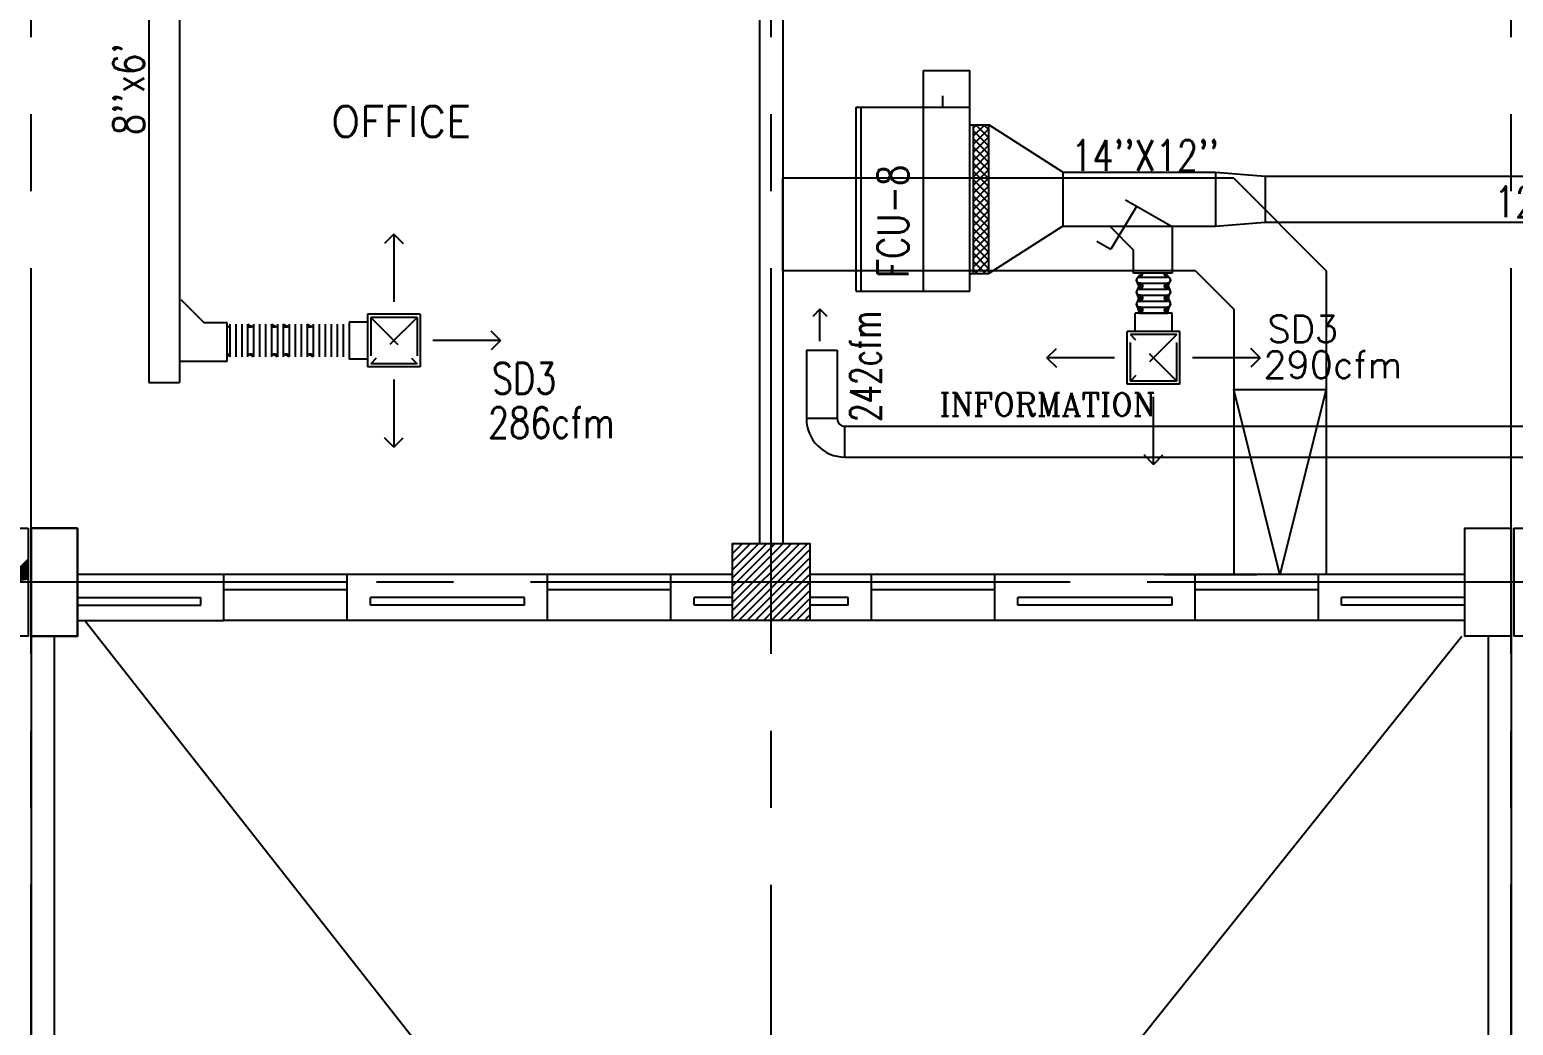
# Model space of a CAD drawing. Extents: x 417866029 to 417866302, y 43498045 to 43498122.
# Drawn here: x 417866053.41 to 417866063.04, y 43498070.1 to 43498076.55 of the extents above; entities that cross this region are included whole.
import ezdxf
from ezdxf.enums import TextEntityAlignment as Align

# ---------------------------------------------------------------- set-up
doc = ezdxf.new("R2010")
doc.units = 0
doc.header["$MEASUREMENT"] = 0
doc.linetypes.add('CENTERX2', pattern=[4, 2.5, -0.5, 0.5, -0.5])
doc.linetypes.add('HIDDEN', pattern=[0.375, 0.25, -0.125])
doc.layers.get('0').update_dxf_attribs({"linetype": 'CONTINUOUS'})
for name, color, linetype in [('AXES', 11, 'CENTERX2'), ('COL', 7, 'CONTINUOUS'), ('COUNTER', 9, 'CONTINUOUS'), ('DUCT', 6, 'CONTINUOUS'), ('FCU', 6, 'CONTINUOUS'), ('HAT', 11, 'CONTINUOUS'), ('INSUL', 9, 'CONTINUOUS'), ('M-AC-FLEX', 7, 'CONTINUOUS'), ('M-EGU.', 2, 'CONTINUOUS'), ('M-TEXT', 2, 'CONTINUOUS'), ('RM-NAME', 9, 'CONTINUOUS'), ('ROOF', 9, 'CONTINUOUS'), ('SHAFT', 9, 'CONTINUOUS'), ('WALL', 9, 'CONTINUOUS'), ('WIN', 9, 'CONTINUOUS')]:
    doc.layers.add(name, color=color, linetype=linetype)
doc.styles.add('ROMANC', font='romanc', dxfattribs={"height": 0.1})
doc.styles.add('ROMANS', font='ROMANS.shx', dxfattribs={"width": 0.6})

# ---------------------------------------------------------------- blocks, each defined once
blk = doc.blocks.new('*X39')
at = {"color": 0}
for p, q in [((-750.2433014437457, 2537.8032310737), (-672.2561432365363, 2615.790389280909)), ((-750.243301443746, 2590.836239662691), (-725.2891518255274, 2615.790389280909)), ((-659.6350886662223, 2515.790389280909), (-750.2433014437461, 2606.398602058433)), ((-719.2231346475452, 2515.790389280909), (-619.2231346475452, 2615.790389280909)), ((-606.6020800772312, 2515.790389280909), (-706.6020800772312, 2615.790389280909)), ((-666.190126058554, 2515.790389280909), (-566.1901260585541, 2615.790389280909)), ((-553.5690714882402, 2515.790389280909), (-653.5690714882402, 2615.790389280909)), ((-613.157117469563, 2515.790389280909), (-513.1571174695631, 2615.790389280909)), ((-500.5360628992491, 2515.790389280909), (-600.5360628992491, 2615.790389280909)), ((-560.124108880572, 2515.790389280909), (-460.124108880572, 2615.790389280909)), ((-447.5030543102581, 2515.790389280909), (-547.503054310258, 2615.790389280909)), ((-507.0911002915809, 2515.790389280909), (-407.0911002915809, 2615.790389280909)), ((-394.470045721267, 2515.790389280909), (-494.470045721267, 2615.790389280909)), ((-454.0580917025898, 2515.790389280909), (-354.0580917025898, 2615.790389280909)), ((-341.4370371322759, 2515.790389280909), (-441.4370371322759, 2615.790389280909)), ((-401.0250831135987, 2515.790389280909), (-301.0250831135988, 2615.790389280909)), ((-288.4040285432848, 2515.790389280909), (-388.4040285432848, 2615.790389280909)), ((-347.9920745246076, 2515.790389280909), (-247.9920745246077, 2615.790389280909)), ((-235.3710199542938, 2515.790389280909), (-335.3710199542938, 2615.790389280909)), ((-294.9590659356166, 2515.790389280909), (-194.9590659356166, 2615.790389280909)), ((-182.3380113653027, 2515.790389280909), (-282.3380113653027, 2615.790389280909)), ((-241.9260573466255, 2515.790389280909), (-141.9260573466256, 2615.790389280909)), ((-129.3050027763116, 2515.790389280909), (-229.3050027763116, 2615.790389280909)), ((-188.8930487576345, 2515.790389280909), (-88.89304875763449, 2615.790389280909)), ((-76.27199418732056, 2515.790389280909), (-176.2719941873206, 2615.790389280909)), ((-135.8600401686434, 2515.790389280909), (-35.86004016864342, 2615.790389280909)), ((-23.23898559832949, 2515.790389280909), (-123.2389855983295, 2615.790389280909)), ((-82.82703157965233, 2515.790389280909), (17.17296842034765, 2615.790389280909)), ((29.79402299066158, 2515.790389280909), (-70.2059770093384, 2615.790389280909)), ((-29.79402299066158, 2515.790389280909), (70.2059770093384, 2615.790389280909)), ((82.82703157965233, 2515.790389280909), (-17.17296842034765, 2615.790389280909)), ((23.23898559832949, 2515.790389280909), (123.2389855983295, 2615.790389280909)), ((135.8600401686434, 2515.790389280909), (35.86004016864342, 2615.790389280909)), ((76.27199418732056, 2515.790389280909), (176.2719941873206, 2615.790389280909)), ((188.8930487576345, 2515.790389280909), (88.89304875763449, 2615.790389280909)), ((129.3050027763116, 2515.790389280909), (214.7566985562537, 2601.242085060851)), ((214.7566985562536, 2542.959748071281), (141.9260573466256, 2615.790389280909)), ((214.7566985562537, 2595.992756660272), (194.9590659356166, 2615.790389280909)), ((-712.6680972552134, 2515.790389280909), (-750.2433014437458, 2553.365593469442)), ((182.3380113653027, 2515.790389280909), (214.7566985562536, 2548.20907647186))]:
    blk.add_line(p, q, dxfattribs=at)
blk = doc.blocks.new('WAP16')
at = {"color": 6}
for p, q in [((-597, 0), (-597, -737)), ((-597, 0), (597, 0)), ((597, 0), (597, -737)), ((-597, -437), (597, -437)), ((-597, -737), (597, -737))]:
    blk.add_line(p, q, dxfattribs=at)
at = {"color": 3}
for p, q in [((-597, -32), (597, -32)), ((597, -437), (835, -437)), ((835, -437), (835, -737)), ((597, -562.0173622146249), (670.3489288687706, -562.0173622146249)), ((-482.5, -737), (-482.5, -862)), ((-482.5, -762), (482.5, -762)), ((482.5, -737), (482.5, -862)), ((597, -737), (835, -737)), ((-482.5, -862), (482.5, -862))]:
    blk.add_line(p, q, dxfattribs=at)
at = {"color": 11}
blk.add_blockref('*X39', (267.7433014512062, -3377.790389284492), dxfattribs=at)
blk = doc.blocks.new('RM1')
at = {"layer": 'RM-NAME', "style": 'ROMANS'}
for tag, p in [('ROOMNAME1', (0, 323.8095238059759)), ('ROOMNAME2', (0, 0))]:
    blk.add_attdef(tag, text='', height=200, dxfattribs=at).set_placement(p, align=Align.MIDDLE)
blk = doc.blocks.new('*X91')
at = {"color": 0}
for p, q in [((215908.5557043089, 139859.2213876958), (216399.0682904249, 140349.7339738117)), ((215908.5557043089, 139912.2543962848), (216346.0352818359, 140349.7339738117)), ((215908.5557043089, 139965.2874048737), (216293.0022732469, 140349.7339738117)), ((215908.5557043089, 140018.3204134627), (216239.9692646579, 140349.7339738117)), ((215908.555704309, 140071.3534220517), (216186.9362560689, 140349.7339738117)), ((215908.555704309, 140124.3864306407), (216133.9032474799, 140349.7339738117)), ((215908.555704309, 140177.4194392297), (216080.8702388909, 140349.7339738117)), ((215908.555704309, 140230.4524478187), (216027.8372303019, 140349.7339738117)), ((215908.555704309, 140283.4854564077), (215974.8042217129, 140349.7339738117)), ((215908.555704309, 140336.5184649967), (215921.7712131239, 140349.7339738117)), ((215952.1012990139, 139849.7339738117), (216408.5557043089, 140306.1883791067)), ((216005.1343076028, 139849.7339738117), (216408.5557043089, 140253.1553705177)), ((216058.1673161918, 139849.7339738117), (216408.5557043089, 140200.1223619287)), ((216111.2003247808, 139849.7339738117), (216408.5557043089, 140147.0893533397)), ((216164.2333333698, 139849.7339738117), (216408.5557043089, 140094.0563447507)), ((216217.2663419588, 139849.7339738117), (216408.5557043089, 140041.0233361618)), ((216270.2993505478, 139849.7339738117), (216408.5557043089, 139987.9903275728)), ((216323.3323591368, 139849.7339738117), (216408.5557043089, 139934.9573189838)), ((216376.3653677258, 139849.7339738117), (216408.5557043089, 139881.9243103948))]:
    blk.add_line(p, q, dxfattribs=at)
blk = doc.blocks.new('COL50')
at = {"layer": 'COL'}
blk.add_lwpolyline([(-249.9999999999709, 250), (-249.9999999999418, -250), (250, -250), (249.9999999999709, 250)], close=True, dxfattribs=at)
blk = doc.blocks.new('C11')
at = {"layer": 'HAT'}
h = blk.add_hatch(dxfattribs=at)
h.set_pattern_fill('ANSI31', color=256, scale=300, style=0)
h.set_pattern_definition([(45, (-248556.1822811713, -75061.0053373936), (-26.51650429449553, 26.51650429449553), [])])
h.paths.add_polyline_path([(300.0000000000291, 700), (-2.91038304567337e-11, 700), (0, 349.9999999998981), (300.0000000000291, 349.9999999998981)])
h.paths.add_polyline_path([(300, 349.9999999998981), (-2.91038304567337e-11, 349.9999999998981), (-2.91038304567337e-11, 0), (300.0000000000291, 0)])
at = {"layer": 'COL'}
blk.add_lwpolyline([(300.0000000000291, 700), (299.9999999999709, 0), (0, 0), (0, 700)], close=True, dxfattribs=at)
blk = doc.blocks.new('C11D')
at = {"layer": 'COL', "linetype": 'ByBlock'}
for p in [(-320.0000000003783, 0), (0, 0)]:
    blk.add_blockref('C11', p, dxfattribs=at)

msp = doc.modelspace()

# ---------------------------------------------------------------- linework, layer by layer
at = {"layer": 'AXES'}
for p, q in [((417866058.2234642, 43498044.50641705), (417866058.2234642, 43498121.77705345)), ((417866053.4234642, 43498044.50641705), (417866053.4234642, 43498121.42705345)), ((417866063.0234642, 43498044.50641705), (417866063.0234642, 43498121.42705345)), ((417866103.1626107, 43498072.97071069), (417866053.1534642, 43498072.97071069))]:
    msp.add_line(p, q, dxfattribs=at)
at = {"layer": 'COUNTER', "linetype": 'ByBlock'}
for p, q in [((417866058.2984642, 43498074.99071069), (417866058.2984642, 43498075.59071069)), ((417866061.2234642, 43498075.59071069), (417866058.2984642, 43498075.59071069)), ((417866061.2234642, 43498075.59071069), (417866061.8234642, 43498074.99071069)), ((417866060.9749361, 43498074.99071069), (417866058.2984642, 43498074.99071069)), ((417866060.9749361, 43498074.99071069), (417866061.2234642, 43498074.74218255)), ((417866061.8234642, 43498074.99071069), (417866061.8234642, 43498073.02071069)), ((417866061.2234642, 43498074.74218255), (417866061.2234642, 43498073.02071069)), ((417866061.2234642, 43498074.22071069), (417866061.8234642, 43498074.22071069)), ((417866061.5234642, 43498073.02071069), (417866061.2234642, 43498074.22071069)), ((417866061.8234642, 43498074.22071069), (417866061.5234642, 43498073.02071069)), ((417866060.7734642, 43498073.02071069), (417866061.3734642, 43498073.02071069))]:
    msp.add_line(p, q, dxfattribs=at)
at = {"layer": 'DUCT', "linetype": 'ByBlock'}
for p, q in [((417866054.1858247, 43498077.26168884), (417866054.1858247, 43498074.26489742)), ((417866054.3858247, 43498077.26168884), (417866054.3858247, 43498074.26489742)), ((417866060.1151984, 43498075.63038277), (417866059.636124, 43498075.93788277)), ((417866060.1151984, 43498075.63038277), (417866061.106497, 43498075.63038277)), ((417866060.1151984, 43498075.63038277), (417866060.1151984, 43498075.28038277)), ((417866061.106497, 43498075.63038277), (417866061.106497, 43498075.28038277)), ((417866061.106497, 43498075.63038277), (417866061.4272273, 43498075.60538277)), ((417866061.4272273, 43498075.60538277), (417866065.7229093, 43498075.60538277)), ((417866061.4272273, 43498075.60538277), (417866061.4272273, 43498075.30538277)), ((417866060.1151984, 43498075.28038277), (417866059.636124, 43498074.97288277)), ((417866060.1151984, 43498075.28038277), (417866061.106497, 43498075.28038277)), ((417866061.106497, 43498075.28038277), (417866061.4272273, 43498075.30538277)), ((417866061.4272273, 43498075.30538277), (417866065.7229093, 43498075.30538277)), ((417866054.1858247, 43498074.26489742), (417866054.3858247, 43498074.26489742)), ((417866058.7016981, 43498073.98171206), (417866071.0854153, 43498073.98171206)), ((417866058.7016981, 43498073.78171206), (417866071.0854153, 43498073.78171206))]:
    msp.add_line(p, q, dxfattribs=at)
at = {"layer": 'DUCT'}
for p, q in [((417866060.8235142, 43498075.27502499), (417866060.5223696, 43498075.44889089)), ((417866060.593665, 43498075.4077285), (417866060.4264223, 43498075.13069556)), ((417866060.4235142, 43498075.27502499), (417866060.5735142, 43498075.12502499)), ((417866060.8235142, 43498075.27502499), (417866060.8235142, 43498074.97502498)), ((417866060.5735142, 43498074.97502498), (417866060.5735142, 43498075.12502499)), ((417866060.8235142, 43498074.97502498), (417866060.5735142, 43498074.97502498)), ((417866054.3943886, 43498074.80361877), (417866054.5443887, 43498074.65361877)), ((417866054.6943886, 43498074.65361877), (417866054.5443887, 43498074.65361877)), ((417866054.6943886, 43498074.40361877), (417866054.6943886, 43498074.65361877)), ((417866054.3943886, 43498074.40361877), (417866054.6943886, 43498074.40361877))]:
    msp.add_line(p, q, dxfattribs=at)
at = {"layer": 'DUCT', "linetype": 'HIDDEN'}
msp.add_line((417866060.3362581, 43498075.18275188), (417866060.4264223, 43498075.13069556), dxfattribs=at)
at = {"layer": 'DUCT', "linetype": 'Continuous'}
for p, q in [((417866058.4516981, 43498074.47608884), (417866058.4516981, 43498074.03171206)), ((417866058.4516981, 43498074.47608884), (417866058.6516981, 43498074.47608884)), ((417866058.6516981, 43498074.47608884), (417866058.6516981, 43498074.03171206)), ((417866058.6516981, 43498074.03171206), (417866058.4516981, 43498074.03171206)), ((417866058.7016981, 43498073.78171206), (417866058.7016981, 43498073.98171206))]:
    msp.add_line(p, q, dxfattribs=at)
for radius in [0.25, 0.05]:
    msp.add_arc((417866058.7016981, 43498074.03171206), radius, 180, 270, dxfattribs=at)
at = {"layer": 'INSUL'}
for p, q in [((417866053.7234642, 43498072.87071069), (417866054.5234642, 43498072.87071069)), ((417866053.7234642, 43498072.82071069), (417866054.5234642, 43498072.82071069)), ((417866054.5234642, 43498072.82071069), (417866054.5234642, 43498072.87071069)), ((417866055.6234642, 43498072.82071069), (417866055.6234642, 43498072.87071069)), ((417866056.6234642, 43498072.87071069), (417866055.6234642, 43498072.87071069)), ((417866056.6234642, 43498072.82071069), (417866055.6234642, 43498072.82071069)), ((417866056.6234642, 43498072.82071069), (417866056.6234642, 43498072.87071069)), ((417866057.7234642, 43498072.82071069), (417866057.7234642, 43498072.87071069)), ((417866057.9734642, 43498072.87071069), (417866057.7234642, 43498072.87071069)), ((417866057.9734642, 43498072.82071069), (417866057.7234642, 43498072.82071069)), ((417866058.7234642, 43498072.87071069), (417866058.4734642, 43498072.87071069)), ((417866058.7234642, 43498072.82071069), (417866058.4734642, 43498072.82071069)), ((417866058.7234642, 43498072.82071069), (417866058.7234642, 43498072.87071069)), ((417866060.8234642, 43498072.87071069), (417866059.8234642, 43498072.87071069)), ((417866059.8234642, 43498072.82071069), (417866059.8234642, 43498072.87071069)), ((417866060.8234642, 43498072.82071069), (417866059.8234642, 43498072.82071069)), ((417866060.8234642, 43498072.82071069), (417866060.8234642, 43498072.87071069)), ((417866062.7234642, 43498072.87071069), (417866061.9234642, 43498072.87071069)), ((417866061.9234642, 43498072.82071069), (417866061.9234642, 43498072.87071069)), ((417866062.7234642, 43498072.82071069), (417866061.9234642, 43498072.82071069))]:
    msp.add_line(p, q, dxfattribs=at)
at = {"layer": 'M-AC-FLEX', "color": 11}
for p, q in [((417866060.6130173, 43498074.95011028), (417866060.7940112, 43498074.95011028)), ((417866060.6130173, 43498074.91111024), (417866060.7940112, 43498074.91111024)), ((417866060.6130173, 43498074.87211021), (417866060.7940112, 43498074.87211021)), ((417866060.6130173, 43498074.83311024), (417866060.7940112, 43498074.83311024)), ((417866060.6130173, 43498074.7941102), (417866060.7940112, 43498074.7941102)), ((417866060.6130173, 43498074.75511023), (417866060.7940112, 43498074.75511023)), ((417866060.6130173, 43498074.71611019), (417866060.7940112, 43498074.71611019)), ((417866054.711083, 43498074.64320764), (417866054.711083, 43498074.43221374)), ((417866054.750083, 43498074.64320764), (417866054.750083, 43498074.43221374)), ((417866054.789083, 43498074.64320764), (417866054.789083, 43498074.43221374)), ((417866054.8273992, 43498074.64320764), (417866054.8273992, 43498074.43221374)), ((417866054.8273992, 43498074.64320764), (417866054.8273992, 43498074.43221374)), ((417866054.8663992, 43498074.64320764), (417866054.8663992, 43498074.43221374)), ((417866054.8663992, 43498074.64320764), (417866054.8663992, 43498074.43221374)), ((417866054.9047154, 43498074.64320764), (417866054.9047154, 43498074.43221374)), ((417866054.9047154, 43498074.64320764), (417866054.9047154, 43498074.43221374)), ((417866054.9437153, 43498074.64320764), (417866054.9437153, 43498074.43221374)), ((417866054.9437154, 43498074.64320764), (417866054.9437154, 43498074.43221374)), ((417866054.9820316, 43498074.64320764), (417866054.9820316, 43498074.43221374)), ((417866054.9820316, 43498074.64320764), (417866054.9820316, 43498074.43221374)), ((417866055.0210316, 43498074.64320764), (417866055.0210316, 43498074.43221374)), ((417866055.0210316, 43498074.64320764), (417866055.0210316, 43498074.43221374)), ((417866055.0586606, 43498074.64320764), (417866055.0586606, 43498074.43221374)), ((417866055.0586606, 43498074.64320764), (417866055.0586606, 43498074.43221374)), ((417866055.0976605, 43498074.64320764), (417866055.0976605, 43498074.43221374)), ((417866055.0976605, 43498074.64320764), (417866055.0976605, 43498074.43221374)), ((417866055.1359767, 43498074.64320764), (417866055.1359767, 43498074.43221374)), ((417866055.1359768, 43498074.64320764), (417866055.1359768, 43498074.43221374)), ((417866055.1749767, 43498074.64320764), (417866055.1749767, 43498074.43221374)), ((417866055.1749768, 43498074.64320764), (417866055.1749768, 43498074.43221374)), ((417866055.213293, 43498074.64320764), (417866055.213293, 43498074.43221374)), ((417866055.213293, 43498074.64320764), (417866055.213293, 43498074.43221374)), ((417866055.2522929, 43498074.64320764), (417866055.2522929, 43498074.43221374)), ((417866055.2522929, 43498074.64320764), (417866055.2522929, 43498074.43221374)), ((417866055.2906091, 43498074.64320764), (417866055.2906091, 43498074.43221374)), ((417866055.3296092, 43498074.64320764), (417866055.3296092, 43498074.43221374)), ((417866055.3686091, 43498074.64320764), (417866055.3686091, 43498074.43221374)), ((417866055.4076092, 43498074.64320764), (417866055.4076092, 43498074.43221374)), ((417866055.4466092, 43498074.64320764), (417866055.4466092, 43498074.43221374)), ((417866055.4856092, 43498074.64320764), (417866055.4856092, 43498074.43221374))]:
    msp.add_line(p, q, dxfattribs=at)
at = {"layer": 'M-AC-FLEX'}
for points in [[(417866060.6317505, 43498074.97502498, -0.4992442914978677), (417866060.6130173, 43498074.95011028, 0.9999999999999997), (417866060.6130173, 43498074.9111103, -0.0006182092030021329), (417866060.6130655, 43498074.91111024)], [(417866060.6130173, 43498074.87211021, 1), (417866060.6130173, 43498074.91111024, -0.9999999999999997), (417866060.6130173, 43498074.95011022, 0.0006182092030021329), (417866060.6130655, 43498074.95011028, 0.0006182092030021329)], [(417866060.775278, 43498074.97502498, 0.4992442914978677), (417866060.7940112, 43498074.95011028, -0.9999999999999997), (417866060.7940112, 43498074.9111103)], [(417866060.7940112, 43498074.87211021, -1), (417866060.7940112, 43498074.91111024, 0.9999999999999997), (417866060.7940112, 43498074.95011022)], [(417866060.6130173, 43498074.91111024, -1), (417866060.6130173, 43498074.87211021, 0.9999999999999997), (417866060.6130173, 43498074.83311024)], [(417866060.6130173, 43498074.7941102, 1), (417866060.6130173, 43498074.83311024, -0.9999999999999997), (417866060.6130173, 43498074.87211021)], [(417866060.7940112, 43498074.91111024, 1), (417866060.7940112, 43498074.87211021, -0.9999999999999997), (417866060.7940112, 43498074.83311024)], [(417866060.7940112, 43498074.7941102, -1), (417866060.7940112, 43498074.83311024, 0.9999999999999997), (417866060.7940112, 43498074.87211021)], [(417866060.6130173, 43498074.83311024, -1), (417866060.6130173, 43498074.7941102, 0.9999999999999997), (417866060.6130173, 43498074.75511023)], [(417866060.6130173, 43498074.71611019, 1), (417866060.6130173, 43498074.75511023, -0.9999999999999997), (417866060.6130173, 43498074.7941102)], [(417866060.6130173, 43498074.75511023, -1), (417866060.6130172, 43498074.71611019, 7.64162607686492e-07)], [(417866060.7940112, 43498074.83311024, 1), (417866060.7940112, 43498074.7941102, -0.9999999999999997), (417866060.7940112, 43498074.75511023)], [(417866060.7940112, 43498074.71611019, -1), (417866060.7940112, 43498074.75511023, 0.9999999999999997), (417866060.7940112, 43498074.7941102)], [(417866060.7940112, 43498074.75511023, 1), (417866060.7940112, 43498074.71611019)], [(417866054.6943886, 43498074.62391052, 0.3725305878546352), (417866054.711083, 43498074.64320764, -0.9999999999999997), (417866054.750083, 43498074.64320764, 0.9999999999999997), (417866054.789083, 43498074.64320764, -1.01800509972273), (417866054.8273992, 43498074.64320764)], [(417866054.9437154, 43498074.64320764, -1), (417866054.9047154, 43498074.64320764, 1.01800509972273), (417866054.8663992, 43498074.64320764)], [(417866054.9047154, 43498074.64320764, 1), (417866054.9437153, 43498074.64320764, -1.01800509972273), (417866054.9820316, 43498074.64320764)], [(417866055.0203444, 43498074.64320764, -1.017916123276695), (417866055.0586606, 43498074.64320764)], [(417866055.0593477, 43498074.64320764, 1.017916123276695), (417866055.0210316, 43498074.64320764)], [(417866055.1749768, 43498074.64320764, -1), (417866055.1359768, 43498074.64320764, 1.01800509972273), (417866055.0976605, 43498074.64320764)], [(417866055.1359767, 43498074.64320764, 1), (417866055.1749767, 43498074.64320764, -1.01800509972273), (417866055.213293, 43498074.64320764)], [(417866055.4076092, 43498074.64320764, -0.9999999999999997), (417866055.3686091, 43498074.64320764, 0.9999999999999997), (417866055.3296092, 43498074.64320764, -0.9999999999999997), (417866055.2906091, 43498074.64320764, 1.01800509972273), (417866055.2522929, 43498074.64320764)], [(417866055.3686091, 43498074.64320764, 1), (417866055.4076092, 43498074.64320764, -0.9999999999999997), (417866055.4466091, 43498074.64320764)], [(417866055.4856092, 43498074.64320764, -1), (417866055.4466092, 43498074.64320764, 0.9999999999999997), (417866055.4076092, 43498074.64320764)], [(417866055.4076092, 43498074.64320764, -1), (417866055.4466092, 43498074.64320764)], [(417866055.4466091, 43498074.64320764, 1), (417866055.4076092, 43498074.64320764)], [(417866054.6943886, 43498074.45151086, -0.3725305878546352), (417866054.711083, 43498074.43221374, 0.9999999999999997), (417866054.750083, 43498074.43221374, -1), (417866054.789083, 43498074.43221374, 1.018005099723095), (417866054.8273992, 43498074.43221374)], [(417866054.711083, 43498074.43221374, 0.3725305878546352), (417866054.6943886, 43498074.45151086, 0.3725305878546352)], [(417866054.9437154, 43498074.43221374, 1), (417866054.9047154, 43498074.43221374, -1.018005099723095), (417866054.8663992, 43498074.43221374)], [(417866054.9047154, 43498074.43221374, -1), (417866054.9437153, 43498074.43221374, 1.018005099723095), (417866054.9820316, 43498074.43221374)], [(417866055.0203444, 43498074.43152663, 1.00000155094459), (417866055.0586606, 43498074.43221374)], [(417866055.0593477, 43498074.43152663, -1.00000155094459), (417866055.0210316, 43498074.43221374)], [(417866055.1749768, 43498074.43221374, 1), (417866055.1359768, 43498074.43221374, -1.018005099723095), (417866055.0976605, 43498074.43221374)], [(417866055.1359767, 43498074.43221374, -1), (417866055.1749767, 43498074.43221374, 1.018005099723095), (417866055.213293, 43498074.43221374)], [(417866055.4076092, 43498074.43221374, 0.9999999999999997), (417866055.3686091, 43498074.43221374, -0.9999999999999997), (417866055.3296092, 43498074.43221374, 1), (417866055.2906091, 43498074.43221374, -1.018005099723095), (417866055.2522929, 43498074.43221374)], [(417866055.3686091, 43498074.43221374, -1), (417866055.4076092, 43498074.43221374, 0.9999999999999997), (417866055.4466091, 43498074.43221374)], [(417866055.4856092, 43498074.43221374, 1), (417866055.4466092, 43498074.43221374, -0.9999999999999997), (417866055.4076092, 43498074.43221374)], [(417866055.4466091, 43498074.43216553, -1.000000764127005), (417866055.4076092, 43498074.43221374)], [(417866055.4076093, 43498074.43216553, 1.000000764127005), (417866055.4466092, 43498074.43221374)]]:
    msp.add_lwpolyline(points, format="xyb", dxfattribs=at)
for centre, radius, start, end in [((417866054.8468992, 43498074.64320762), 0.01949999999998908, 180, 331.5686375367698), ((417866054.8468992, 43498074.64320762), 0.01949999999998908, 208.4313624632302, 7.016477563892661e-15), ((417866055.0015316, 43498074.64320762), 0.01949999999998908, 180, 331.5686375367698), ((417866055.0015316, 43498074.64320762), 0.01949999999998908, 208.4313624632302, 7.016477563892661e-15), ((417866055.0781605, 43498074.64320762), 0.01949999999998908, 180, 331.5686375367698), ((417866055.0781605, 43498074.64320762), 0.01949999999998908, 208.4313624632302, 7.016477563892661e-15), ((417866055.232793, 43498074.64320762), 0.01949999999998908, 180, 331.5686375367698), ((417866055.232793, 43498074.64320762), 0.01949999999998908, 208.4313624632302, 7.016477563892661e-15), ((417866054.8468992, 43498074.43221974), 0.0195000009375944, 28.43136934476471, 180.0177687376153), ((417866054.8468992, 43498074.43221974), 0.0195000009375944, 28.43136934476471, 180.0177687376153), ((417866054.8468992, 43498074.43221974), 0.0195000009375944, 359.9822312623847, 151.5686306552353), ((417866054.8468992, 43498074.43221974), 0.0195000009375944, 359.9822312623847, 151.5686306552353), ((417866055.0015316, 43498074.43221974), 0.0195000009375944, 28.43136934476471, 180.0177687376153), ((417866055.0015316, 43498074.43221974), 0.0195000009375944, 28.43136934476471, 180.0177687376153), ((417866055.0015316, 43498074.43221974), 0.0195000009375944, 359.9822312623847, 151.5686306552353), ((417866055.0015316, 43498074.43221974), 0.0195000009375944, 359.9822312623847, 151.5686306552353), ((417866055.0781605, 43498074.43221974), 0.0195000009375944, 28.43136934476471, 180.0177687376153), ((417866055.0781605, 43498074.43221974), 0.0195000009375944, 28.43136934476471, 180.0177687376153), ((417866055.0781605, 43498074.43221974), 0.0195000009375944, 359.9822312623847, 151.5686306552353), ((417866055.0781605, 43498074.43221974), 0.0195000009375944, 359.9822312623847, 151.5686306552353), ((417866055.232793, 43498074.43221974), 0.0195000009375944, 28.43136934476471, 180.0177687376153), ((417866055.232793, 43498074.43221974), 0.0195000009375944, 28.43136934476471, 180.0177687376153), ((417866055.232793, 43498074.43221974), 0.0195000009375944, 359.9822312623847, 151.5686306552353), ((417866055.232793, 43498074.43221974), 0.0195000009375944, 359.9822312623847, 151.5686306552353)]:
    msp.add_arc(centre, radius, start, end, dxfattribs=at)
at = {"layer": 'M-EGU.'}
for p, q in [((417866055.7760141, 43498075.22890951), (417866055.7149191, 43498075.1678156)), ((417866055.7760141, 43498075.22890951), (417866055.7760141, 43498074.7901026)), ((417866055.7760141, 43498075.22890951), (417866055.8371092, 43498075.1678156)), ((417866055.4856092, 43498074.65771049), (417866055.4856092, 43498074.41771089)), ((417866055.6056113, 43498074.65771049), (417866055.4856092, 43498074.65771049)), ((417866055.946417, 43498074.7081104), (417866055.6056113, 43498074.7081104)), ((417866055.6056113, 43498074.7081104), (417866055.6056113, 43498074.36731098)), ((417866055.946417, 43498074.7081104), (417866055.946417, 43498074.36731098)), ((417866058.5395699, 43498074.74162509), (417866058.4924299, 43498074.69448511)), ((417866058.5867098, 43498074.69448511), (417866058.5395699, 43498074.74162509)), ((417866058.5395699, 43498074.53417125), (417866058.5395699, 43498074.74162509)), ((417866060.823514, 43498074.71611019), (417866060.5835145, 43498074.71611019)), ((417866060.5835145, 43498074.5961104), (417866060.5835145, 43498074.71611019)), ((417866060.823514, 43498074.5961104), (417866060.823514, 43498074.71611019)), ((417866056.4672258, 43498074.53771069), (417866056.4061308, 43498074.59880461)), ((417866060.5331145, 43498074.25531098), (417866060.5331145, 43498074.5961104)), ((417866060.8739139, 43498074.5961104), (417866060.5331145, 43498074.5961104)), ((417866060.8739139, 43498074.25531098), (417866060.8739139, 43498074.5961104)), ((417866056.4672258, 43498074.53771069), (417866056.0284107, 43498074.53771069)), ((417866056.4672258, 43498074.53771069), (417866056.4061308, 43498074.47661677)), ((417866060.0123154, 43498074.42571069), (417866060.0734093, 43498074.4868046)), ((417866061.394713, 43498074.42571069), (417866061.3336191, 43498074.4868046)), ((417866055.6056113, 43498074.41771089), (417866055.4856092, 43498074.41771089)), ((417866055.946417, 43498074.36731098), (417866055.6056113, 43498074.36731098)), ((417866060.4511223, 43498074.42571069), (417866060.0123154, 43498074.42571069)), ((417866060.0123154, 43498074.42571069), (417866060.0734093, 43498074.36461677)), ((417866061.394713, 43498074.42571069), (417866060.9559062, 43498074.42571069)), ((417866061.394713, 43498074.42571069), (417866061.3336191, 43498074.36461677)), ((417866055.7760141, 43498074.28531878), (417866055.7760141, 43498073.84651186)), ((417866060.8739139, 43498074.25531098), (417866060.5331145, 43498074.25531098)), ((417866060.7035142, 43498073.73451186), (417866060.7035142, 43498074.17331877)), ((417866055.7760141, 43498073.84651186), (417866055.7149191, 43498073.90760578)), ((417866055.7760141, 43498073.84651186), (417866055.8371092, 43498073.90760578)), ((417866060.7035142, 43498073.73451186), (417866060.6424203, 43498073.79560578)), ((417866060.7035142, 43498073.73451186), (417866060.7646081, 43498073.79560578))]:
    msp.add_line(p, q, dxfattribs=at)
at = {"layer": 'M-EGU.', "linetype": 'HIDDEN'}
for p, q in [((417866055.9264167, 43498074.68811043), (417866055.6256116, 43498074.38731094)), ((417866055.6256116, 43498074.68811043), (417866055.9264167, 43498074.38731094)), ((417866055.9264167, 43498074.68811043), (417866055.6256116, 43498074.68811043)), ((417866055.6256116, 43498074.68811043), (417866055.6256116, 43498074.38731094)), ((417866055.9264167, 43498074.68811043), (417866055.9264167, 43498074.38731094)), ((417866060.853914, 43498074.27531094), (417866060.5531145, 43498074.57611043)), ((417866060.853914, 43498074.57611043), (417866060.5531145, 43498074.27531094)), ((417866060.5531145, 43498074.27531094), (417866060.5531145, 43498074.57611043)), ((417866060.853914, 43498074.57611043), (417866060.5531145, 43498074.57611043)), ((417866060.853914, 43498074.27531094), (417866060.853914, 43498074.57611043)), ((417866055.9264167, 43498074.38731094), (417866055.6256116, 43498074.38731094)), ((417866060.853914, 43498074.27531094), (417866060.5531145, 43498074.27531094))]:
    msp.add_line(p, q, dxfattribs=at)
at = {"layer": 'ROOF'}
for p, q in [((417866053.4234642, 43498072.72071069), (417866053.4234642, 43498061.07071069)), ((417866063.0234642, 43498072.72071069), (417866063.0234642, 43498061.02071069)), ((417866053.5734642, 43498061.17071069), (417866053.5734642, 43498072.62071069)), ((417866062.8734642, 43498072.62071069), (417866062.8734642, 43498061.02071069))]:
    msp.add_line(p, q, dxfattribs=at)
at = {"layer": 'SHAFT'}
for p, q in [((417866062.8534642, 43498061.17071069), (417866053.771393, 43498072.71951728)), ((417866053.5534642, 43498061.17071069), (417866062.7034642, 43498072.62071069))]:
    msp.add_line(p, q, dxfattribs=at)
at = {"layer": 'WALL'}
for p, q in [((417866058.1484642, 43498078.67071069), (417866058.1484642, 43498073.22071069)), ((417866058.2984642, 43498078.67071069), (417866058.2984642, 43498073.22071069)), ((417866054.6734642, 43498073.02071069), (417866053.7234642, 43498073.02071069)), ((417866054.6734642, 43498072.72071069), (417866054.6734642, 43498073.02071069)), ((417866055.4734642, 43498072.72071069), (417866055.4734642, 43498073.02071069)), ((417866056.7734642, 43498073.02071069), (417866055.4734642, 43498073.02071069)), ((417866056.7734642, 43498072.72071069), (417866056.7734642, 43498073.02071069)), ((417866057.5734642, 43498072.72071069), (417866057.5734642, 43498073.02071069)), ((417866057.9734642, 43498073.02071069), (417866057.5734642, 43498073.02071069)), ((417866058.8734642, 43498073.02071069), (417866058.4734642, 43498073.02071069)), ((417866058.8734642, 43498072.72071069), (417866058.8734642, 43498073.02071069)), ((417866060.9734642, 43498073.02071069), (417866059.6734642, 43498073.02071069)), ((417866059.6734642, 43498072.72071069), (417866059.6734642, 43498073.02071069)), ((417866060.9734642, 43498072.72071069), (417866060.9734642, 43498073.02071069)), ((417866062.7234642, 43498073.02071069), (417866061.7734642, 43498073.02071069)), ((417866061.7734642, 43498072.72071069), (417866061.7734642, 43498073.02071069)), ((417866054.6734642, 43498072.71951728), (417866053.7234642, 43498072.71951728)), ((417866056.7734642, 43498072.72071069), (417866055.4734642, 43498072.72071069)), ((417866057.9734642, 43498072.72071069), (417866057.5734642, 43498072.72071069)), ((417866058.8734642, 43498072.72071069), (417866058.4734642, 43498072.72071069)), ((417866060.9734642, 43498072.72071069), (417866059.6734642, 43498072.72071069)), ((417866062.7234642, 43498072.72071069), (417866061.7734642, 43498072.72071069))]:
    msp.add_line(p, q, dxfattribs=at)
at = {"layer": 'WALL', "linetype": 'ByBlock', "ltscale": 0.3}
for points in [[(417866053.7234642, 43498073.3207107), (417866053.4234642, 43498073.3207107), (417866053.4234642, 43498072.62071069), (417866053.7234642, 43498072.62071069)], [(417866062.7234642, 43498073.3207107), (417866063.0234642, 43498073.3207107), (417866063.0234642, 43498072.62071069), (417866062.7234642, 43498072.62071069)], [(417866057.9734642, 43498073.22071069), (417866058.4734642, 43498073.22071069), (417866058.4734642, 43498072.72071069), (417866057.9734642, 43498072.72071069)]]:
    msp.add_lwpolyline(points, close=True, dxfattribs=at)
at = {"layer": 'WIN'}
for p, q in [((417866055.4734642, 43498073.02071069), (417866054.6734642, 43498073.02071069)), ((417866057.5734642, 43498073.02071069), (417866056.7734642, 43498073.02071069)), ((417866059.6734642, 43498073.02071069), (417866058.8734642, 43498073.02071069)), ((417866061.7734642, 43498073.02071069), (417866060.9734642, 43498073.02071069)), ((417866055.4734642, 43498072.97071069), (417866054.6734642, 43498072.97071069)), ((417866055.4734642, 43498072.92071069), (417866054.6734642, 43498072.92071069)), ((417866057.5734642, 43498072.97071069), (417866056.7734642, 43498072.97071069)), ((417866057.5734642, 43498072.92071069), (417866056.7734642, 43498072.92071069)), ((417866059.6734642, 43498072.97071069), (417866058.8734642, 43498072.97071069)), ((417866059.6734642, 43498072.92071069), (417866058.8734642, 43498072.92071069)), ((417866061.7734642, 43498072.97071069), (417866060.9734642, 43498072.97071069)), ((417866061.7734642, 43498072.92071069), (417866060.9734642, 43498072.92071069)), ((417866055.4734642, 43498072.72071069), (417866054.6734642, 43498072.72071069)), ((417866057.5734642, 43498072.72071069), (417866056.7734642, 43498072.72071069)), ((417866059.6734642, 43498072.72071069), (417866058.8734642, 43498072.72071069)), ((417866061.7734642, 43498072.72071069), (417866060.9734642, 43498072.72071069))]:
    msp.add_line(p, q, dxfattribs=at)

# ---------------------------------------------------------------- block references
at = {"layer": 'COL', "linetype": 'ByBlock', "xscale": 0.0009999871253967285, "yscale": 0.001000002026557922, "zscale": 0.001}
for p in [(417866053.4234642, 43498072.62071069), (417866063.0434642, 43498072.62071069)]:
    msp.add_blockref('C11D', p, dxfattribs=at)
at = {"layer": 'COL', "xscale": -0.0009999871253967285, "yscale": 0.001000002026557922, "zscale": 0.001}
msp.add_blockref('COL50', (417866058.2234642, 43498072.97071069), dxfattribs=at)
at = {"layer": 'FCU', "linetype": 'ByBlock', "xscale": 0.001000002026557922, "yscale": 0.001000002026557922, "zscale": 0.001, "rotation": 90}
msp.add_blockref('WAP16', (417866058.774124, 43498075.45538277), dxfattribs=at)
at = {"layer": 'HAT', "xscale": 0.0009999871253967285, "yscale": 0.001000002026557922, "zscale": 0.001}
msp.add_blockref('*X91', (417865842.0649084, 43497932.87097672), dxfattribs=at)
at = {"layer": 'RM-NAME'}
ref = msp.add_blockref('RM1', (417866055.8234642, 43498075.95938013), dxfattribs=dict(at, xscale=0.0009999871253967285, yscale=0.001000002026557922, zscale=0.001))
ref.add_attrib('ROOMNAME2', 'OFFICE', dxfattribs={"height": 0.2, "style": 'ROMANS'}).set_placement((417866055.8234642, 43498075.95938013), align=Align.MIDDLE)

# ---------------------------------------------------------------- texts
at = {"layer": 'M-TEXT', "linetype": 'ByBlock', "style": 'ROMANS'}
for s, width, p in [("8''x6'", 0.8, (417866054.1561305, 43498075.87029778)), ('FCU-8', 0.8, (417866059.1132118, 43498074.94419587)), ('242cfm', 0.7, (417866058.9347528, 43498074.01024985))]:
    msp.add_text(s, height=0.2, rotation=90, dxfattribs=dict(at, width=width)).set_placement(p)
at = {"layer": 'M-TEXT', "style": 'ROMANS', "width": 0.8}
for s, p in [("14''X12''", (417866060.1695547, 43498075.63788759)), ("12''X12''", (417866062.9122082, 43498075.33774349)), ('SD3', (417866056.411676, 43498074.19252758)), ('286cfm', (417866056.3859841, 43498073.90538029))]:
    msp.add_text(s, height=0.2, dxfattribs=at).set_placement(p)
at = {"layer": 'M-TEXT', "style": 'ROMANS'}
for s, p in [('SD3', (417866061.4424499, 43498074.52580491)), ('290cfm', (417866061.4167581, 43498074.29380307))]:
    msp.add_text(s, height=0.175, dxfattribs=at).set_placement(p)
at = {"layer": 'RM-NAME', "style": 'ROMANC'}
msp.add_text('INFORMATION', height=0.15, dxfattribs=at).set_placement((417866060.0167636, 43498074.12306901), align=Align.MIDDLE)

doc.saveas('drawing.dxf')
